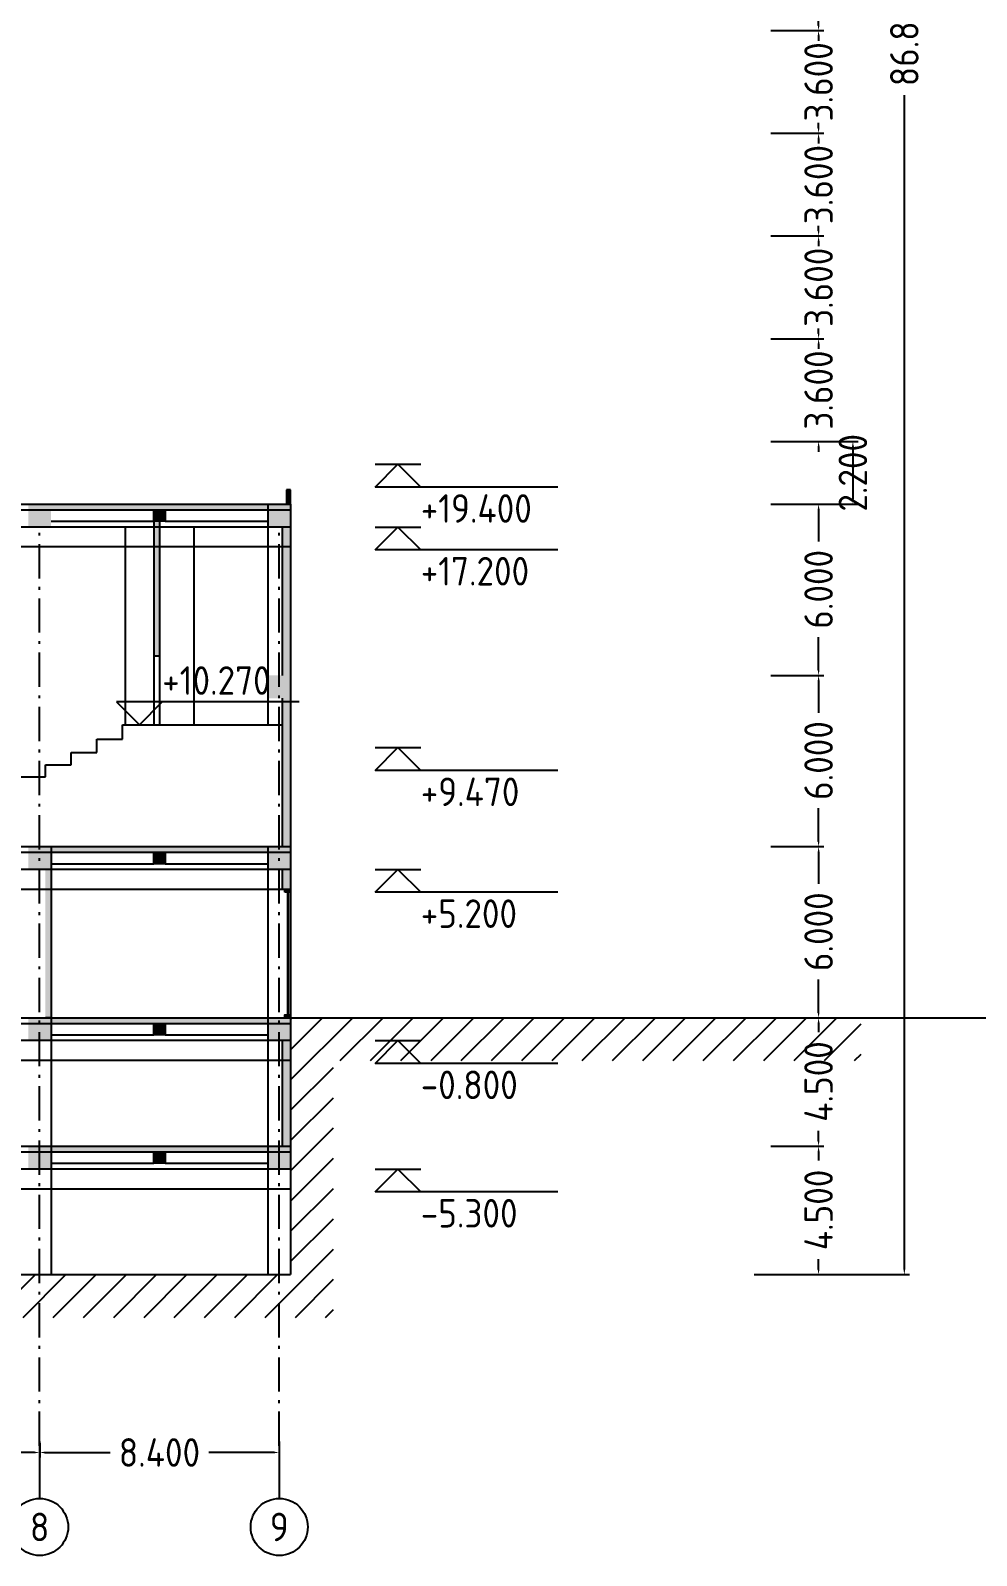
# Model space of a CAD drawing. Header units: inches. Extents: x -310 to 1074, y -19 to 138.
# Drawn here: x 241.1 to 274.3, y -18.8 to 34.6 of the extents above; entities that cross this region are included whole.
import ezdxf

# ---------------------------------------------------------------- set-up
doc = ezdxf.new("R2010")
doc.units = ezdxf.units.IN
doc.header["$MEASUREMENT"] = 0
doc.linetypes.add('ACAD_ISO10W100', pattern=[18, 12, -3, 0, -3])
for name, color, linetype in [('axis', 1, 'ACAD_ISO10W100'), ('column', 2, 'Continuous'), ('cutglass', 4, 'Continuous'), ('hatch', 11, 'Continuous'), ('oncut', 6, 'Continuous'), ('seeline', 214, 'Continuous'), ('text', 7, 'ACAD_ISO10W100')]:
    doc.layers.add(name, color=color, linetype=linetype)
doc.styles.add('Annotative', font='Arial.ttf')
doc.styles.get("Standard").update_dxf_attribs({"font": 'Arial.ttf'})
doc.dimstyles.new('MYSTYLE', dxfattribs={"dimtxt": 1, "dimasz": 0.18, "dimexe": 0.18, "dimexo": 0.0625, "dimgap": 0.09, "dimtad": 0, "dimtoh": 1, "dimdec": 3, "dimzin": 0, "dimdsep": 46, "dimtxsty": 'Standard', "dimcen": 0.09, "dimadec": 0, "dimazin": 0, "dimtfac": 1, "dimtdec": 3, "dimtofl": 0, "dimtmove": 0, "dimatfit": 3, "dimfxl": 1, "dimtolj": 1, "dimtzin": 0, "dimarcsym": 0})

# ---------------------------------------------------------------- blocks, each defined once
blk = doc.blocks.new('*D19')
at = {"layer": 'Defpoints', "color": 0, "ltscale": 6, "transparency": 16777216}
for p in [(233.059, -14.844), (241.459, -14.844), (241.459, -15.233)]:
    blk.add_point(p, dxfattribs=at)
at = {"layer": 'text', "color": 0, "lineweight": -2, "ltscale": 6, "transparency": 16777216}
for p, q in [((233.059, -14.906), (233.059, -15.413)), ((241.459, -14.906), (241.459, -15.413)), ((233.239, -15.233), (235.53, -15.233)), ((241.279, -15.233), (238.987, -15.233))]:
    blk.add_line(p, q, dxfattribs=at)
at = {"layer": 'text', "color": 0, "ltscale": 6, "transparency": 16777216}
for points in [[(233.239, -15.203), (233.239, -15.263), (233.059, -15.233)], [(241.279, -15.203), (241.279, -15.263), (241.459, -15.233)]]:
    blk.add_solid(points, dxfattribs=at)
at = {"layer": 'text', "color": 0, "ltscale": 6, "transparency": 16777216, "insert": (237.259, -15.233), "char_height": 1, "attachment_point": 5}
blk.add_mtext('\\A1;{\\Fiso|c0;8.400}', dxfattribs=at)
blk = doc.blocks.new('*D20')
at = {"layer": 'Defpoints', "color": 0, "ltscale": 6, "transparency": 16777216}
for p in [(241.459, -14.844), (249.859, -14.844), (249.859, -15.233)]:
    blk.add_point(p, dxfattribs=at)
at = {"layer": 'text', "color": 0, "lineweight": -2, "ltscale": 6, "transparency": 16777216}
for p, q in [((241.459, -14.906), (241.459, -15.413)), ((249.859, -14.906), (249.859, -15.413)), ((241.639, -15.233), (243.93, -15.233)), ((249.679, -15.233), (247.387, -15.233))]:
    blk.add_line(p, q, dxfattribs=at)
at = {"layer": 'text', "color": 0, "ltscale": 6, "transparency": 16777216}
for points in [[(241.639, -15.203), (241.639, -15.263), (241.459, -15.233)], [(249.679, -15.203), (249.679, -15.263), (249.859, -15.233)]]:
    blk.add_solid(points, dxfattribs=at)
at = {"layer": 'text', "color": 0, "ltscale": 6, "transparency": 16777216, "insert": (245.659, -15.233), "char_height": 1, "attachment_point": 5}
blk.add_mtext('\\A1;{\\Fiso|c0;8.400}', dxfattribs=at)
blk = doc.blocks.new('*D56')
at = {"layer": 'Defpoints', "color": 0, "ltscale": 6, "transparency": 16777216}
for p in [(267.033, 38.2), (267.033, 34.6), (268.767, 34.6)]:
    blk.add_point(p, dxfattribs=at)
at = {"layer": 'text', "color": 0, "lineweight": -2, "ltscale": 6, "transparency": 16777216}
for p, q in [((268.767, 38.38), (268.767, 38.56)), ((267.096, 38.2), (268.947, 38.2)), ((267.096, 34.6), (268.947, 34.6)), ((268.767, 34.42), (268.767, 34.24))]:
    blk.add_line(p, q, dxfattribs=at)
at = {"layer": 'text', "color": 0, "ltscale": 6, "transparency": 16777216}
for points in [[(268.737, 38.38), (268.797, 38.38), (268.767, 38.2)], [(268.737, 34.42), (268.797, 34.42), (268.767, 34.6)]]:
    blk.add_solid(points, dxfattribs=at)
at = {"layer": 'text', "color": 0, "ltscale": 6, "transparency": 16777216, "insert": (268.767, 36.4), "char_height": 1, "attachment_point": 5, "rotation": 90}
blk.add_mtext('\\A1;{\\Fiso|c0;3.600}', dxfattribs=at)
blk = doc.blocks.new('*D57')
at = {"layer": 'Defpoints', "color": 0, "ltscale": 6, "transparency": 16777216}
for p in [(267.033, 34.6), (267.033, 31), (268.767, 31)]:
    blk.add_point(p, dxfattribs=at)
at = {"layer": 'text', "color": 0, "lineweight": -2, "ltscale": 6, "transparency": 16777216}
for p, q in [((268.767, 34.78), (268.767, 34.96)), ((267.096, 34.6), (268.947, 34.6)), ((267.096, 31), (268.947, 31)), ((268.767, 30.82), (268.767, 30.64))]:
    blk.add_line(p, q, dxfattribs=at)
at = {"layer": 'text', "color": 0, "ltscale": 6, "transparency": 16777216}
for points in [[(268.737, 34.78), (268.797, 34.78), (268.767, 34.6)], [(268.737, 30.82), (268.797, 30.82), (268.767, 31)]]:
    blk.add_solid(points, dxfattribs=at)
at = {"layer": 'text', "color": 0, "ltscale": 6, "transparency": 16777216, "insert": (268.767, 32.8), "char_height": 1, "attachment_point": 5, "rotation": 90}
blk.add_mtext('\\A1;{\\Fiso|c0;3.600}', dxfattribs=at)
blk = doc.blocks.new('*D58')
at = {"layer": 'Defpoints', "color": 0, "ltscale": 6, "transparency": 16777216}
for p in [(267.033, 31), (267.033, 27.4), (268.767, 27.4)]:
    blk.add_point(p, dxfattribs=at)
at = {"layer": 'text', "color": 0, "lineweight": -2, "ltscale": 6, "transparency": 16777216}
for p, q in [((267.096, 31), (268.947, 31)), ((268.767, 31.18), (268.767, 31.36)), ((267.096, 27.4), (268.947, 27.4)), ((268.767, 27.22), (268.767, 27.04))]:
    blk.add_line(p, q, dxfattribs=at)
at = {"layer": 'text', "color": 0, "ltscale": 6, "transparency": 16777216}
for points in [[(268.737, 31.18), (268.797, 31.18), (268.767, 31)], [(268.737, 27.22), (268.797, 27.22), (268.767, 27.4)]]:
    blk.add_solid(points, dxfattribs=at)
at = {"layer": 'text', "color": 0, "ltscale": 6, "transparency": 16777216, "insert": (268.767, 29.2), "char_height": 1, "attachment_point": 5, "rotation": 90}
blk.add_mtext('\\A1;{\\Fiso|c0;3.600}', dxfattribs=at)
blk = doc.blocks.new('*D59')
at = {"layer": 'Defpoints', "color": 0, "ltscale": 6, "transparency": 16777216}
for p in [(267.033, 27.4), (267.033, 23.8), (268.767, 23.8)]:
    blk.add_point(p, dxfattribs=at)
at = {"layer": 'text', "color": 0, "lineweight": -2, "ltscale": 6, "transparency": 16777216}
for p, q in [((267.096, 27.4), (268.947, 27.4)), ((268.767, 27.58), (268.767, 27.76)), ((267.096, 23.8), (268.947, 23.8)), ((268.767, 23.62), (268.767, 23.44))]:
    blk.add_line(p, q, dxfattribs=at)
at = {"layer": 'text', "color": 0, "ltscale": 6, "transparency": 16777216}
for points in [[(268.737, 27.58), (268.797, 27.58), (268.767, 27.4)], [(268.737, 23.62), (268.797, 23.62), (268.767, 23.8)]]:
    blk.add_solid(points, dxfattribs=at)
at = {"layer": 'text', "color": 0, "ltscale": 6, "transparency": 16777216, "insert": (268.767, 25.6), "char_height": 1, "attachment_point": 5, "rotation": 90}
blk.add_mtext('\\A1;{\\Fiso|c0;3.600}', dxfattribs=at)
blk = doc.blocks.new('*D60')
at = {"layer": 'Defpoints', "color": 0, "ltscale": 6, "transparency": 16777216}
for p in [(267.033, 23.8), (267.033, 20.2), (268.767, 20.2)]:
    blk.add_point(p, dxfattribs=at)
at = {"layer": 'text', "color": 0, "lineweight": -2, "ltscale": 6, "transparency": 16777216}
for p, q in [((268.767, 23.98), (268.767, 24.16)), ((267.096, 23.8), (268.947, 23.8)), ((267.096, 20.2), (268.947, 20.2)), ((268.767, 20.02), (268.767, 19.84))]:
    blk.add_line(p, q, dxfattribs=at)
at = {"layer": 'text', "color": 0, "ltscale": 6, "transparency": 16777216}
for points in [[(268.737, 23.98), (268.797, 23.98), (268.767, 23.8)], [(268.737, 20.02), (268.797, 20.02), (268.767, 20.2)]]:
    blk.add_solid(points, dxfattribs=at)
at = {"layer": 'text', "color": 0, "ltscale": 6, "transparency": 16777216, "insert": (268.767, 22), "char_height": 1, "attachment_point": 5, "rotation": 90}
blk.add_mtext('\\A1;{\\Fiso|c0;3.600}', dxfattribs=at)
blk = doc.blocks.new('*D51')
at = {"layer": 'Defpoints', "color": 0, "ltscale": 6, "transparency": 16777216}
for p in [(267.033, 20.2), (267.033, 18), (269.969, 18)]:
    blk.add_point(p, dxfattribs=at)
at = {"layer": 'text', "color": 0, "lineweight": -2, "ltscale": 6, "transparency": 16777216}
for p, q in [((267.096, 20.2), (270.149, 20.2)), ((269.969, 20.02), (269.969, 18.18)), ((267.096, 18), (270.149, 18))]:
    blk.add_line(p, q, dxfattribs=at)
at = {"layer": 'text', "color": 0, "ltscale": 6, "transparency": 16777216}
for points in [[(269.939, 20.02), (269.999, 20.02), (269.969, 20.2)], [(269.939, 18.18), (269.999, 18.18), (269.969, 18)]]:
    blk.add_solid(points, dxfattribs=at)
at = {"layer": 'text', "color": 0, "ltscale": 6, "transparency": 16777216, "insert": (269.969, 19.1), "char_height": 1, "attachment_point": 5, "rotation": 90}
blk.add_mtext('\\A1;{\\Fiso|c0;2.200}', dxfattribs=at)
blk = doc.blocks.new('*D52')
at = {"layer": 'Defpoints', "color": 0, "ltscale": 6, "transparency": 16777216}
for p in [(267.033, 18), (267.033, 12), (268.767, 12)]:
    blk.add_point(p, dxfattribs=at)
at = {"layer": 'text', "color": 0, "lineweight": -2, "ltscale": 6, "transparency": 16777216}
for p, q in [((267.096, 18), (268.947, 18)), ((268.767, 17.82), (268.767, 16.69)), ((268.767, 12.18), (268.767, 13.344)), ((267.096, 12), (268.947, 12))]:
    blk.add_line(p, q, dxfattribs=at)
at = {"layer": 'text', "color": 0, "ltscale": 6, "transparency": 16777216}
for points in [[(268.737, 17.82), (268.797, 17.82), (268.767, 18)], [(268.737, 12.18), (268.797, 12.18), (268.767, 12)]]:
    blk.add_solid(points, dxfattribs=at)
at = {"layer": 'text', "color": 0, "ltscale": 6, "transparency": 16777216, "insert": (268.767, 15.017), "char_height": 1, "attachment_point": 5, "rotation": 90}
blk.add_mtext('\\A1;{\\Fiso|c0;6.000}', dxfattribs=at)
blk = doc.blocks.new('*D49')
at = {"layer": 'Defpoints', "color": 0, "ltscale": 6, "transparency": 16777216}
for p in [(267.033, 12), (267.033, 6), (268.767, 6)]:
    blk.add_point(p, dxfattribs=at)
at = {"layer": 'text', "color": 0, "lineweight": -2, "ltscale": 6, "transparency": 16777216}
for p, q in [((267.096, 12), (268.947, 12)), ((268.767, 11.82), (268.767, 10.69)), ((268.767, 6.18), (268.767, 7.344)), ((267.096, 6), (268.947, 6))]:
    blk.add_line(p, q, dxfattribs=at)
at = {"layer": 'text', "color": 0, "ltscale": 6, "transparency": 16777216}
for points in [[(268.737, 11.82), (268.797, 11.82), (268.767, 12)], [(268.737, 6.18), (268.797, 6.18), (268.767, 6)]]:
    blk.add_solid(points, dxfattribs=at)
at = {"layer": 'text', "color": 0, "ltscale": 6, "transparency": 16777216, "insert": (268.767, 9.017), "char_height": 1, "attachment_point": 5, "rotation": 90}
blk.add_mtext('\\A1;{\\Fiso|c0;6.000}', dxfattribs=at)
blk = doc.blocks.new('*D50')
at = {"layer": 'Defpoints', "color": 0, "ltscale": 6, "transparency": 16777216}
for p in [(267.033, 6), (267.033, 0), (268.767, 0)]:
    blk.add_point(p, dxfattribs=at)
at = {"layer": 'text', "color": 0, "lineweight": -2, "ltscale": 6, "transparency": 16777216}
for p, q in [((267.096, 6), (268.947, 6)), ((268.767, 5.82), (268.767, 4.69)), ((268.767, 0.18), (268.767, 1.344)), ((267.096, 0), (268.947, 0))]:
    blk.add_line(p, q, dxfattribs=at)
at = {"layer": 'text', "color": 0, "ltscale": 6, "transparency": 16777216}
for points in [[(268.737, 5.82), (268.797, 5.82), (268.767, 6)], [(268.737, 0.18), (268.797, 0.18), (268.767, 0)]]:
    blk.add_solid(points, dxfattribs=at)
at = {"layer": 'text', "color": 0, "ltscale": 6, "transparency": 16777216, "insert": (268.767, 3.017), "char_height": 1, "attachment_point": 5, "rotation": 90}
blk.add_mtext('\\A1;{\\Fiso|c0;6.000}', dxfattribs=at)
blk = doc.blocks.new('*D46')
at = {"layer": 'Defpoints', "color": 0, "ltscale": 6, "transparency": 16777216}
for p in [(267.033, 0), (267.033, -4.5), (268.766, -4.5)]:
    blk.add_point(p, dxfattribs=at)
at = {"layer": 'text', "color": 0, "lineweight": -2, "ltscale": 6, "transparency": 16777216}
for p, q in [((267.096, 0), (268.946, 0)), ((268.766, -0.18), (268.766, -0.504)), ((268.766, -4.32), (268.766, -3.962)), ((267.096, -4.5), (268.946, -4.5))]:
    blk.add_line(p, q, dxfattribs=at)
at = {"layer": 'text', "color": 0, "ltscale": 6, "transparency": 16777216}
for points in [[(268.736, -0.18), (268.796, -0.18), (268.766, 0)], [(268.736, -4.32), (268.796, -4.32), (268.766, -4.5)]]:
    blk.add_solid(points, dxfattribs=at)
at = {"layer": 'text', "color": 0, "ltscale": 6, "transparency": 16777216, "insert": (268.766, -2.233), "char_height": 1, "attachment_point": 5, "rotation": 90}
blk.add_mtext('\\A1;{\\Fiso|c0;4.500}', dxfattribs=at)
blk = doc.blocks.new('*D47')
at = {"layer": 'Defpoints', "color": 0, "ltscale": 6, "transparency": 16777216}
for p in [(267.033, -4.5), (267.033, -9), (268.766, -9)]:
    blk.add_point(p, dxfattribs=at)
at = {"layer": 'text', "color": 0, "lineweight": -2, "ltscale": 6, "transparency": 16777216}
for p, q in [((267.096, -4.5), (268.946, -4.5)), ((268.766, -4.68), (268.766, -5.004)), ((268.766, -8.82), (268.766, -8.462)), ((267.096, -9), (268.946, -9))]:
    blk.add_line(p, q, dxfattribs=at)
at = {"layer": 'text', "color": 0, "ltscale": 6, "transparency": 16777216}
for points in [[(268.736, -4.68), (268.796, -4.68), (268.766, -4.5)], [(268.736, -8.82), (268.796, -8.82), (268.766, -9)]]:
    blk.add_solid(points, dxfattribs=at)
at = {"layer": 'text', "color": 0, "ltscale": 6, "transparency": 16777216, "insert": (268.766, -6.733), "char_height": 1, "attachment_point": 5, "rotation": 90}
blk.add_mtext('\\A1;{\\Fiso|c0;4.500}', dxfattribs=at)
blk = doc.blocks.new('*D45')
at = {"layer": 'Defpoints', "color": 0, "ltscale": 6, "transparency": 16777216}
for p in [(268.747, 77.8), (271.773, 77.8), (266.447, -9)]:
    blk.add_point(p, dxfattribs=at)
at = {"layer": 'text', "color": 0, "lineweight": -2, "ltscale": 6, "transparency": 16777216}
for p, q in [((268.809, 77.8), (271.953, 77.8)), ((271.773, 77.62), (271.773, 36.462)), ((271.773, -8.82), (271.773, 32.338)), ((266.509, -9), (271.953, -9))]:
    blk.add_line(p, q, dxfattribs=at)
at = {"layer": 'text', "color": 0, "ltscale": 6, "transparency": 16777216}
for points in [[(271.743, 77.62), (271.803, 77.62), (271.773, 77.8)], [(271.743, -8.82), (271.803, -8.82), (271.773, -9)]]:
    blk.add_solid(points, dxfattribs=at)
at = {"layer": 'text', "color": 0, "ltscale": 6, "transparency": 16777216, "insert": (271.773, 34.4), "char_height": 1, "attachment_point": 5, "rotation": 90}
blk.add_mtext('\\A1;{\\Fiso|c0;86.800}', dxfattribs=at)

msp = doc.modelspace()

# ---------------------------------------------------------------- hatches: boundary and pattern name
at = {"layer": 'hatch'}
h = msp.add_hatch(color=256, dxfattribs=at)
h.dxf.hatch_style = 1
h.paths.add_polyline_path([(250.2586, 18.5), (250.1086, 18.5), (250.1086, 18), (250.2586, 18)])
h = msp.add_hatch(color=256, dxfattribs=at)
h.dxf.hatch_style = 1
h.paths.add_polyline_path([(241.8586, 18), (241.0586, 18), (241.0586, 17.2), (241.8586, 17.2)])
h = msp.add_hatch(color=256, dxfattribs=at)
h.dxf.hatch_style = 1
h.paths.add_polyline_path([(249.4586, 18), (241.8586, 18), (241.8586, 17.8), (249.4586, 17.8)])
h = msp.add_hatch(color=256, dxfattribs=at)
h.dxf.hatch_style = 1
h.paths.add_polyline_path([(245.8586, 17.8), (245.4586, 17.8), (245.4586, 17.4), (245.8586, 17.4)])
h = msp.add_hatch(color=256, dxfattribs=at)
h.dxf.hatch_style = 1
h.paths.add_polyline_path([(250.2586, 18), (249.4586, 18), (249.4586, 17.2), (250.2586, 17.2)])
h = msp.add_hatch(color=256, dxfattribs=at)
h.dxf.hatch_style = 1
h.paths.add_polyline_path([(245.6586, 17.2), (245.4586, 17.2), (245.4586, 12.67), (245.6586, 12.67)])
h.paths.add_polyline_path([(245.6586, 17.4), (245.4586, 17.4), (245.4586, 17.2), (245.6586, 17.2)])
h = msp.add_hatch(color=256, dxfattribs=at)
h.dxf.hatch_style = 1
h.paths.add_polyline_path([(250.2586, 17.2), (249.9586, 17.2), (249.9586, 12), (250.2586, 12)])
h = msp.add_hatch(color=256, dxfattribs=at)
h.dxf.hatch_style = 1
h.paths.add_polyline_path([(250.2586, 12), (249.4586, 12), (249.4586, 11.2), (250.2586, 11.2)])
h = msp.add_hatch(color=256, dxfattribs=at)
h.dxf.hatch_style = 1
h.paths.add_polyline_path([(250.2586, 11.2), (249.9586, 11.2), (249.9586, 6), (250.2586, 6)])
h = msp.add_hatch(color=256, dxfattribs=at)
h.dxf.hatch_style = 1
h.paths.add_polyline_path([(241.8586, 6), (241.0586, 6), (241.0586, 5.2), (241.8586, 5.2)])
h = msp.add_hatch(color=256, dxfattribs=at)
h.dxf.hatch_style = 1
h.paths.add_polyline_path([(249.4586, 6), (241.8586, 6), (241.8586, 5.8), (249.4586, 5.8)])
h = msp.add_hatch(color=256, dxfattribs=at)
h.dxf.hatch_style = 1
h.paths.add_polyline_path([(250.2586, 6), (249.4586, 6), (249.4586, 5.2), (250.2586, 5.2)])
h = msp.add_hatch(color=256, dxfattribs=at)
h.dxf.hatch_style = 1
h.paths.add_polyline_path([(245.8586, 5.8), (245.4586, 5.8), (245.4586, 5.4), (245.8586, 5.4)])
h = msp.add_hatch(color=256, dxfattribs=at)
h.dxf.hatch_style = 1
h.paths.add_polyline_path([(241.8586, 4.5), (241.6586, 4.5), (241.6586, 0), (241.8586, 0)])
h.paths.add_polyline_path([(241.8586, 5.2), (241.6586, 5.2), (241.6586, 4.5), (241.8586, 4.5)])
h = msp.add_hatch(color=256, dxfattribs=at)
h.dxf.hatch_style = 1
h.paths.add_polyline_path([(250.2586, 5.2), (249.9586, 5.2), (249.9586, 4.5), (250.2586, 4.5)])
h = msp.add_hatch(color=256, dxfattribs=at)
h.dxf.hatch_style = 1
h.paths.add_polyline_path([(250.0586, 4.5), (250.2586, 4.5), (250.2586, 4.4), (250.0586, 4.4)])
h = msp.add_hatch(dxfattribs=at)
h.set_pattern_fill('ANSI31', color=256, scale=6)
h.paths.add_polyline_path([(182.2586, 0), (162.2586, 0), (162.2586, -1.5), (180.7586, -1.5), (180.7586, -10.5), (251.7586, -10.5), (251.7586, -1.5), (270.2586, -1.5), (270.2586, 0), (250.2586, 0), (250.2586, -9), (182.2586, -9)])
h = msp.add_hatch(color=256, dxfattribs=at)
h.dxf.hatch_style = 1
h.paths.add_polyline_path([(241.8586, 0), (241.0586, 0), (241.0586, -0.8), (241.8586, -0.8)])
h = msp.add_hatch(color=256, dxfattribs=at)
h.dxf.hatch_style = 1
h.paths.add_polyline_path([(249.4586, 0), (241.8586, 0), (241.8586, -0.2), (249.4586, -0.2)])
h = msp.add_hatch(color=256, dxfattribs=at)
h.dxf.hatch_style = 1
h.paths.add_polyline_path([(250.2586, 0), (249.4586, 0), (249.4586, -0.8), (250.2586, -0.8)])
h = msp.add_hatch(color=256, dxfattribs=at)
h.dxf.hatch_style = 1
h.paths.add_polyline_path([(250.0586, 0.1), (250.2586, 0.1), (250.2586, 0), (250.0586, 0)])
h = msp.add_hatch(color=256, dxfattribs=at)
h.dxf.hatch_style = 1
h.paths.add_polyline_path([(245.8586, -0.2), (245.4586, -0.2), (245.4586, -0.6), (245.8586, -0.6)])
h = msp.add_hatch(color=256, dxfattribs=at)
h.dxf.hatch_style = 1
h.paths.add_polyline_path([(250.2586, -1.5), (249.9586, -1.5), (249.9586, -4.5), (250.2586, -4.5)])
h.paths.add_polyline_path([(250.2586, -0.8), (249.9586, -0.8), (249.9586, -1.5), (250.2586, -1.5)])
h = msp.add_hatch(color=256, dxfattribs=at)
h.dxf.hatch_style = 1
h.paths.add_polyline_path([(241.8586, -4.5), (241.0586, -4.5), (241.0586, -5.3), (241.8586, -5.3)])
h = msp.add_hatch(color=256, dxfattribs=at)
h.dxf.hatch_style = 1
h.paths.add_polyline_path([(249.4586, -4.5), (241.8586, -4.5), (241.8586, -4.7), (249.4586, -4.7)])
h = msp.add_hatch(color=256, dxfattribs=at)
h.dxf.hatch_style = 1
h.paths.add_polyline_path([(245.8586, -4.7), (245.4586, -4.7), (245.4586, -5.1), (245.8586, -5.1)])
h = msp.add_hatch(color=256, dxfattribs=at)
h.dxf.hatch_style = 1
h.paths.add_polyline_path([(250.2586, -4.5), (249.4586, -4.5), (249.4586, -5.3), (250.2586, -5.3)])

# ---------------------------------------------------------------- linework, layer by layer
at = {"layer": 'axis', "ltscale": 0.1}
for p, q in [((182.6586, 18), (249.8586, 18)), ((241.4586, -15), (241.4586, 17.2)), ((249.8586, -15), (249.8586, 17.2)), ((182.6586, 6), (249.8586, 6)), ((182.6586, 0), (249.8586, 0)), ((182.6586, -4.5), (249.8586, -4.5)), ((182.6586, -9), (249.8586, -9))]:
    msp.add_line(p, q, dxfattribs=at)
at = {"layer": 'column'}
for p, q in [((249.4586, 18), (249.4586, 10.27)), ((250.2586, 18), (250.2586, -9)), ((241.8586, 6), (241.8586, -9)), ((249.4586, 6), (249.4586, -9))]:
    msp.add_line(p, q, dxfattribs=at)
at = {"layer": 'cutglass'}
for p, q in [((250.1486, 4.4), (250.1486, 0.1)), ((250.1686, 4.4), (250.1686, 0.1))]:
    msp.add_line(p, q, dxfattribs=at)
at = {"layer": 'hatch'}
for p, q in [((250.2586, 18.5), (250.1086, 18.5)), ((250.1086, 18.5), (250.1086, 18)), ((250.2586, 18), (250.2586, 18.5)), ((250.1086, 18), (250.2586, 18))]:
    msp.add_line(p, q, dxfattribs=at)
at = {"layer": 'oncut'}
for p, q in [((182.2586, 18), (250.2586, 18)), ((182.2586, 17.8), (250.2586, 17.8)), ((245.4586, 17.4), (245.4586, 10.27)), ((245.6586, 17.4), (245.6586, 10.27)), ((249.9586, 17.2), (249.9586, 12)), ((250.2586, 16.5), (182.2586, 16.5)), ((245.6586, 12.67), (245.4586, 12.67)), ((249.9586, 11.2), (249.9586, 6)), ((244.3586, 9.77), (244.3586, 10.27)), ((244.3586, 10.27), (249.9586, 10.27)), ((243.4586, 9.3), (243.4586, 9.77)), ((243.4586, 9.77), (244.3586, 9.77)), ((242.5586, 8.86), (242.5586, 9.3)), ((242.5586, 9.3), (243.4586, 9.3)), ((241.6586, 8.44), (241.6586, 8.86)), ((241.6586, 8.86), (242.5586, 8.86)), ((240.7586, 8.44), (241.6586, 8.44)), ((182.2586, 6), (250.2586, 6)), ((182.2586, 5.8), (250.2586, 5.8)), ((241.8586, 5.2), (241.8586, 0)), ((250.2586, 5.2), (249.9586, 5.2)), ((249.9586, 5.2), (249.9586, 4.5)), ((250.2586, 4.5), (182.2586, 4.5)), ((182.2586, 0), (250.2586, 0)), ((241.8586, 0), (241.6586, 0)), ((250.2586, 0), (270.2586, 0)), ((182.2586, -0.2), (250.2586, -0.2)), ((249.9586, -0.8), (249.9586, -4.5)), ((250.2586, -1.5), (182.2586, -1.5)), ((182.2586, -4.5), (250.2586, -4.5)), ((182.2586, -4.7), (250.2586, -4.7)), ((250.2586, -6), (182.2586, -6)), ((182.2586, -9), (250.2586, -9))]:
    msp.add_line(p, q, dxfattribs=at)
at = {"layer": 'oncut', "ltscale": 0.3}
msp.add_line((-20.42, 0), (565.8624, 0), dxfattribs=at)
at = {"layer": 'oncut'}
for points in [[(245.8586, 17.4), (245.4586, 17.4), (245.4586, 17.8), (245.8586, 17.8)], [(245.8586, 5.4), (245.4586, 5.4), (245.4586, 5.8), (245.8586, 5.8)], [(250.0586, 4.4), (250.0586, 4.5), (250.2586, 4.5), (250.2586, 4.4)], [(250.0586, 0), (250.0586, 0.1), (250.2586, 0.1), (250.2586, 0)], [(245.8586, -0.6), (245.4586, -0.6), (245.4586, -0.2), (245.8586, -0.2)], [(245.8586, -5.1), (245.4586, -5.1), (245.4586, -4.7), (245.8586, -4.7)]]:
    msp.add_lwpolyline(points, close=True, dxfattribs=at)
at = {"layer": 'seeline'}
for p, q in [((250.2586, 17.2), (182.2586, 17.2)), ((241.8586, 17.4), (245.4586, 17.4)), ((244.4586, 17.2), (244.4586, 10.27)), ((245.8586, 17.4), (249.4586, 17.4)), ((246.8586, 17.2), (246.8586, 10.27)), ((241.8586, 5.4), (245.4586, 5.4)), ((245.8586, 5.4), (249.4586, 5.4)), ((250.2586, 5.2), (182.2586, 5.2)), ((250.2586, -0.8), (182.2586, -0.8)), ((241.8586, -0.6), (245.4586, -0.6)), ((245.8586, -0.6), (249.4586, -0.6)), ((250.2586, -5.3), (182.2586, -5.3)), ((241.8586, -5.1), (245.4586, -5.1)), ((245.8586, -5.1), (249.4586, -5.1))]:
    msp.add_line(p, q, dxfattribs=at)
at = {"layer": 'text', "ltscale": 6}
for p, q in [((253.22, 19.4), (254.82, 19.4)), ((253.22, 17.2), (254.82, 17.2)), ((253.22, 9.47), (254.82, 9.47)), ((253.22, 5.2), (254.82, 5.2)), ((253.22, -0.8), (254.82, -0.8)), ((253.22, -5.3), (254.82, -5.3)), ((241.4586, -14.8435), (241.4586, -16.8435)), ((249.8586, -14.8435), (249.8586, -16.8435))]:
    msp.add_line(p, q, dxfattribs=at)
for points in [[(259.62, 18.6), (253.22, 18.6), (254.02, 19.4), (254.82, 18.6)], [(259.62, 16.4), (253.22, 16.4), (254.02, 17.2), (254.82, 16.4)], [(250.5555, 11.07), (244.1555, 11.07), (244.9555, 10.27), (245.7555, 11.07)], [(259.62, 8.67), (253.22, 8.67), (254.02, 9.47), (254.82, 8.67)], [(259.62, 4.4), (253.22, 4.4), (254.02, 5.2), (254.82, 4.4)], [(259.62, -1.6), (253.22, -1.6), (254.02, -0.8), (254.82, -1.6)], [(259.62, -6.1), (253.22, -6.1), (254.02, -5.3), (254.82, -6.1)]]:
    msp.add_lwpolyline(points, dxfattribs=at)
for centre in [(241.4586, -17.8435), (249.8586, -17.8435)]:
    msp.add_circle(centre, 1, dxfattribs=at)

# ---------------------------------------------------------------- texts
at = {"layer": 'text', "ltscale": 6, "char_height": 1, "width": 5.498442, "style": 'Annotative'}
for s, insert, attachment_point in [('{\\Fiso|c0;+19.400}', (254.82, 18.35), 1), ('{\\Fiso|c0;+17.200}', (254.82, 16.15), 1), ('{\\Fiso|c0;+10.270}', (245.7555, 11.32), 7), ('{\\Fiso|c0;+9.470}', (254.82, 8.42), 1), ('{\\Fiso|c0;+5.200}', (254.82, 4.15), 1), ('{\\Fiso|c0;-0.800}', (254.82, -1.85), 1), ('{\\Fiso|c0;-5.300}', (254.82, -6.35), 1)]:
    msp.add_mtext(s, dxfattribs=dict(at, insert=insert, attachment_point=attachment_point))
at = {"layer": 'text', "ltscale": 6, "char_height": 1, "attachment_point": 5}
for s, insert in [('{\\Fiso|c0;8}', (241.4586, -17.8435)), ('{\\Fiso|c0;9}', (249.8586, -17.8435))]:
    msp.add_mtext_dynamic_manual_height_columns(s, width=1.764863, gutter_width=1, heights=[0], dxfattribs=dict(at, insert=insert))

# ---------------------------------------------------------------- dimensions: what is measured, and where the dimension line sits
at = {"layer": 'text', "ltscale": 6}
dim = msp.add_linear_dim(base=(271.7731, 77.8), p1=(266.447, -9), p2=(268.747, 77.8), angle=90, text='{\\Fiso|c0;<>}', dimstyle='MYSTYLE', dxfattribs=at)
dim.commit()
dim.dimension.update_dxf_attribs({"geometry": '*D45', "text_midpoint": (271.7731, 34.4)})
for base, p1, p2, picture, middle in [((268.7666, 34.6), (267.0333, 38.2), (267.0333, 34.6), '*D56', (268.7666, 36.4)), ((268.7666, 31), (267.0333, 34.6), (267.0333, 31), '*D57', (268.7666, 32.8)), ((268.7666, 27.4), (267.0333, 31), (267.0333, 27.4), '*D58', (268.7666, 29.2)), ((268.7666, 23.8), (267.0333, 27.4), (267.0333, 23.8), '*D59', (268.7666, 25.6)), ((268.7666, 20.2), (267.0333, 23.8), (267.0333, 20.2), '*D60', (268.7666, 22)), ((269.9688, 18), (267.0333, 20.2), (267.0333, 18), '*D51', (269.9688, 19.1)), ((268.7666, 12), (267.0333, 18), (267.0333, 12), '*D52', (268.7666, 15.0169)), ((268.7666, 6), (267.0333, 12), (267.0333, 6), '*D49', (268.7666, 9.0169)), ((268.7666, 0), (267.0333, 6), (267.0333, 0), '*D50', (268.7666, 3.0169)), ((268.7658, -4.5), (267.0333, 0), (267.0333, -4.5), '*D46', (268.7658, -2.2331)), ((268.7658, -9), (267.0333, -4.5), (267.0333, -9), '*D47', (268.7658, -6.7331))]:
    dim = msp.add_linear_dim(base=base, p1=p1, p2=p2, angle=90, text='{\\Fiso|c0;<>}', dimstyle='MYSTYLE', dxfattribs=at)
    dim.commit()
    dim.dimension.update_dxf_attribs({"geometry": picture, "text_midpoint": middle, "dimtype": 160})
for base, p1, p2, picture, middle in [((241.4586, -15.233), (233.0586, -14.8435), (241.4586, -14.8435), '*D19', (237.2586, -15.233)), ((249.8586, -15.233), (241.4586, -14.8435), (249.8586, -14.8435), '*D20', (245.6586, -15.233))]:
    dim = msp.add_linear_dim(base=base, p1=p1, p2=p2, text='{\\Fiso|c0;<>}', dimstyle='MYSTYLE', dxfattribs=at)
    dim.commit()
    dim.dimension.update_dxf_attribs({"geometry": picture, "text_midpoint": middle})

doc.saveas('drawing.dxf')
